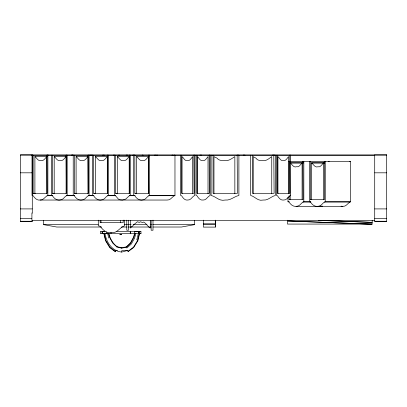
<?xml version="1.0" encoding="UTF-8"?>
<svg xmlns="http://www.w3.org/2000/svg" width="407" height="407" viewBox="0 0 407 407"><rect width="100%" height="100%" fill="white"/><g stroke="black" fill="none" stroke-linecap="round" stroke-linejoin="round"><path stroke-width="0.61" d="M32.026 155.159L32.026 195.457L33.099 195.716C34.799 198.021 36.752 200.57 40.079 200.041L167.18 200.041C170.737 200.366 172.115 196.479 174.969 195.457L174.969 155.159L173.977 155.118M40.079 200.041C43.641 200.366 45.014 196.479 47.868 195.457L47.868 155.159L46.876 155.118L47.08 193.32L33.15 193.294L33.15 155.159M34.9 193.707L34.9 156.593L47.309 156.593M51.328 155.159L51.328 195.457L52.401 195.716C54.212 198.758 57.418 201.038 61.172 199.761C63.767 199.181 64.708 196.123 67.165 195.457L67.165 155.159L66.173 155.118L66.382 193.32L52.447 193.294L52.447 155.159M54.197 193.707L54.197 156.593L66.667 156.619M73.224 155.159L73.224 195.457L74.298 195.716C76.114 198.758 79.319 201.038 83.074 199.761C85.663 199.181 86.61 196.123 89.067 195.457L89.067 155.159L88.075 155.118L88.278 193.32L74.344 193.294L74.349 155.159M92.521 155.159L92.521 195.457L93.595 195.716C95.411 198.758 98.616 201.038 102.371 199.761C104.965 199.181 105.906 196.123 108.364 195.457L108.364 155.159L107.372 155.118L107.575 193.32L93.646 193.294L93.646 155.159M100.132 220.686L100.132 222.593L123.194 222.634L123.179 220.111M114.423 155.159L114.423 195.457L115.496 195.716L118.478 199.181L120.07 199.822L122.476 200.041L125.692 199.099L129.395 195.706L134.707 195.457M130.26 195.457L130.26 155.159L129.273 155.118L129.477 193.32L115.542 193.294L115.542 155.159M117.297 193.707L117.297 156.593L129.767 156.619M133.72 155.159L133.72 195.457L134.793 195.716C136.61 198.758 139.815 201.038 143.569 199.761C146.159 199.181 147.105 196.123 149.562 195.457L174.969 195.457M149.562 195.457L149.562 155.159L148.57 155.118L148.774 193.32L134.839 193.294L134.844 155.159M136.594 193.707L136.594 156.593L149.064 156.619M151.145 220.691L151.145 230.225L152.996 230.225L152.996 220.146M181.608 155.159L181.608 193.294L194.017 193.32L193.834 155.118L194.719 155.159L194.719 195.457C192.124 196.489 191.102 200.269 187.785 200.041C184.63 200.529 183.043 197.894 181.568 195.716L180.611 195.457L180.611 155.159M196.963 155.159L196.963 193.294L209.371 193.32L209.188 155.118L210.068 155.159L210.068 195.457C207.478 196.489 206.456 200.269 203.134 200.041C199.985 200.529 198.392 197.894 196.917 195.716L195.965 195.457L195.965 155.159M213.065 155.159L213.065 193.294L237.51 193.32L237.149 155.118L238.889 155.159L238.889 195.457C234.173 196.449 230.459 200.676 225.229 200.041C219.149 201.496 216.076 196.54 211.101 195.457L211.101 155.159M203.363 220.151L203.363 227.106L215.298 227.106L215.298 220.151M252.432 155.159L252.426 193.294L274.104 193.32L273.789 155.118L275.33 155.159L275.33 195.457C271.113 196.454 267.994 200.631 263.217 200.041C257.723 201.465 255.092 196.515 250.687 195.457L250.687 155.159M277.477 155.159L277.477 193.294L289.937 193.32L289.753 155.118L290.639 155.159L290.639 195.457C288.039 196.489 287.006 200.275 283.679 200.041C280.52 200.529 278.917 197.899 277.437 195.716L276.475 195.457L276.475 155.159M287.988 197.359L287.988 201.77L289.062 202.03C290.878 205.072 294.078 207.346 297.838 206.074C300.427 205.489 301.368 202.437 303.826 201.77L303.826 161.467L302.833 161.431L303.042 199.633L289.107 199.603L289.107 195.792M289.107 193.249L289.107 161.467M309.406 161.467L309.406 201.77L310.48 202.03C312.296 205.072 315.496 207.346 319.256 206.074C321.845 205.489 322.787 202.437 325.244 201.77L325.244 161.467L324.252 161.431L324.46 199.633L310.526 199.603L310.526 161.467M372.079 224.171L287.968 221.001L372.079 224.171L372.217 220.299M139.621 233.552L137.881 240.735L133.715 247.492L128.098 251.643L127.676 250.437L121.718 250.651L121.718 252.07C112.108 251.251 106.105 242.017 104.975 233.125M140.15 231.354L135.109 231.313M139.28 233.552L137.591 240.496L133.501 247.181L127.986 251.317M136.803 239.835L138.349 233.552M135.902 233.135L134.646 238.029L131.313 244.007L126.821 248.031M134.971 233.13L133.852 237.367L130.723 243.152L126.511 247.151L121.718 248.189L116.926 247.008L112.708 243.086L109.58 237.367L108.577 233.552M134.493 233.638L133.562 237.128L130.51 242.842L126.394 246.83L121.718 247.807L117.038 246.667C112.81 243.539 109.849 238.38 108.908 233.552M116.926 247.008L117.038 246.667M87.998 193.707L87.998 156.593C86.396 158.282 84.697 161.152 82.3 160.623C78.999 161.177 78.439 158.384 76.099 156.593L76.099 193.707M349.659 161.431L350.651 161.467L350.651 201.77C347.797 202.788 346.423 206.675 342.867 206.349L296.042 206.349M121.718 252.07L127.676 250.437M194.592 220.258L194.592 224.639L181.491 227.02L152.996 227.02M322.644 206.166L319.643 206.186M104.523 231.293L103.271 231.354M20.35 154.981L32.285 154.981M374.715 154.981L386.65 154.981M76.099 156.593L87.948 156.619M95.396 193.707L95.396 156.593L107.865 156.619M288.624 161.467L350.651 161.467M290.196 162.907L303.225 162.907M311.614 199.389L311.614 162.907L324.755 162.907M290.257 162.927L303.286 162.927M311.614 162.907L324.705 162.927M20.35 172.817L32.285 172.817M374.715 172.817L386.65 172.817M33.15 193.294L35.053 193.294M52.447 193.294L54.35 193.294M74.344 193.294L76.251 193.294M93.646 193.294L95.548 193.294M115.542 193.294L117.45 193.294M134.839 193.294L136.747 193.294M47.868 195.457L51.679 195.457M67.165 195.457L74.15 195.457M89.067 195.457L92.877 195.457M108.364 195.457L114.713 195.457M46.998 195.706L52.717 195.706M66.3 195.706L74.557 195.706M88.197 195.706L93.915 195.706M107.494 195.706L115.751 195.706M129.395 195.706L135.114 195.706M148.692 195.706L174.099 195.706M289.107 199.603L290.379 199.603M310.526 199.603L311.798 199.603M287.988 201.77L289.26 201.77M303.826 201.77L310.816 201.77M325.244 201.77L350.651 201.77M302.961 202.02L310.582 202.02M324.379 202.02L349.786 202.02M20.35 208.908L32.285 208.908M374.715 208.908L386.65 208.908M20.35 218.447L31.654 218.447M374.715 218.447L386.65 218.447M374.72 220.548L31.914 220.553L31.914 212.917M20.35 221.255L32.285 221.255M374.715 221.255L386.65 221.255M203.363 223.947L215.298 223.947M371.677 224.074L287.51 224.074L287.51 220.233M203.363 224.165L215.298 224.165L215.298 220.441M43.641 220.258L43.641 224.639L98.184 224.639M124.191 224.639L131.166 224.639M133.069 224.639L147.024 224.639M150.193 224.639L151.46 224.639M152.732 224.639L194.592 224.639M101.699 227.02L56.736 227.02L43.641 224.639M121.332 227.02L127.03 227.02M128.297 227.02L151.094 227.02M104.955 231.354L100.32 231.354L100.32 233.552L140.98 233.552L140.98 231.354L116.799 231.354M140.705 233.552L140.98 233.552M272.252 155.118L273.987 155.159M243.238 155.118L244.978 155.159M199.979 155.118L201.714 155.159M102.671 155.118L104.411 155.159M89.56 155.118L91.3 155.159M117.547 250.559L115.761 250.519L115.334 251.806L109.722 247.573L105.555 240.735L103.754 233.333M126.195 155.118L127.742 155.159M71.306 155.118L72.848 155.159M322.156 220.396L372.11 222.375L318.355 220.391M328.24 161.431L329.232 161.467M154.68 155.118L155.667 155.159M132.779 155.118L133.771 155.159M113.482 155.118L114.474 155.159M91.58 155.118L92.572 155.159M72.283 155.118L73.275 155.159M172.013 155.118L172.899 155.159M156.664 155.118L157.545 155.159M142.165 155.118L143.05 155.159M133.989 155.118L134.875 155.159M118.651 155.118L119.531 155.159M47.629 155.118L48.514 155.159M341.061 206.186L342.867 206.349M136.594 156.593C138.863 158.338 139.708 161.401 142.918 160.536C145.274 161.208 146.917 158.16 148.494 156.593L148.494 193.707M117.297 156.593C119.566 158.338 120.411 161.401 123.621 160.536C125.977 161.208 127.615 158.16 129.197 156.593L129.197 193.707M95.396 156.593C97.665 158.338 98.509 161.401 101.719 160.536C104.075 161.208 105.718 158.16 107.295 156.593L107.295 193.707M54.197 156.593C56.466 158.338 57.311 161.401 60.521 160.536C62.876 161.208 64.52 158.16 66.097 156.593L66.097 193.707M34.9 156.593C37.169 158.338 38.014 161.401 41.224 160.536C43.58 161.208 45.223 158.16 46.8 156.593L46.8 193.707M115.446 251.46L109.936 247.247L105.84 240.496L104.044 233.14M311.676 162.927C313.736 164.698 315.084 167.882 318.06 166.763C320.365 167.562 321.962 164.362 323.514 162.907L323.514 199.389M290.384 163.065C292.587 164.901 293.513 167.908 296.764 166.707C298.997 167.562 300.575 164.28 302.096 162.907L302.096 199.389M126.394 246.83L126.511 247.151M107.641 233.552L108.791 238.029M128.363 220.207L128.424 230.281L126.781 230.225L126.781 220.146M290.196 194.984L290.196 199.389M288.578 193.707L288.578 156.593C287.164 158.237 285.689 161.131 283.486 160.623C280.515 161.172 279.996 158.318 277.94 156.593L277.94 193.707M271.749 193.707L271.749 156.593C269.119 158.471 266.254 161.213 262.886 160.623C260.79 160.378 258.74 160.821 256.903 159.279C256.247 157.763 254.441 157.641 253.23 156.593L253.23 193.707M234.849 193.707L234.849 156.593C231.842 158.516 228.571 161.223 224.852 160.623C222.517 160.373 220.212 160.836 218.111 159.279C217.297 157.713 215.334 157.657 213.97 156.593L213.97 193.707M215.298 225.59L215.298 227.106M208.018 193.707L208.018 156.593C206.608 158.231 205.143 161.131 202.945 160.623C199.979 161.172 199.466 158.318 197.42 156.593L197.42 193.707M192.669 193.707L192.669 156.593C191.259 158.231 189.789 161.131 187.596 160.623C184.63 161.172 184.117 158.318 182.071 156.593L182.071 193.707M150.29 220.477L150.29 228.068C147.527 226.399 146.53 223.713 143.727 222.024L142.506 222.578L140.624 221.795L139.199 222.385L137.429 221.759L133.598 224.837L132.519 226.236L131.553 226.607L130.591 228.068L130.591 220.477M139.174 231.354L139.174 233.552M139.062 231.354L139.062 233.552M138.619 231.354L138.619 233.552M134.478 231.354L134.478 233.552M130.311 231.354L130.311 233.552M130.26 231.354L130.26 233.552M124.496 220.167L124.496 225.834C119.841 227.355 117.282 233.303 111.61 232.712C106.349 233.542 102.93 229.843 100.056 226.226L98.28 225.834L98.28 220.167M121.718 247.807L121.718 248.189M120.686 220.68L120.686 222.578M110.989 232.453L111.04 233.552M106.822 231.904L106.822 233.552M102.681 231.354L102.681 233.552M102.238 231.354L102.238 233.552M102.132 231.354L102.132 233.552M100.992 220.68L100.992 222.578M32.285 213.207L32.285 154.93L20.35 154.93L20.35 221.408L32.285 221.408L32.285 220.385M119.867 234.3L121.576 234.305L119.867 234.3M386.65 154.93L374.715 154.93L374.715 221.408L386.65 221.408L386.65 154.93M374.72 155.103L31.914 155.103L374.72 155.118"/></g></svg>
